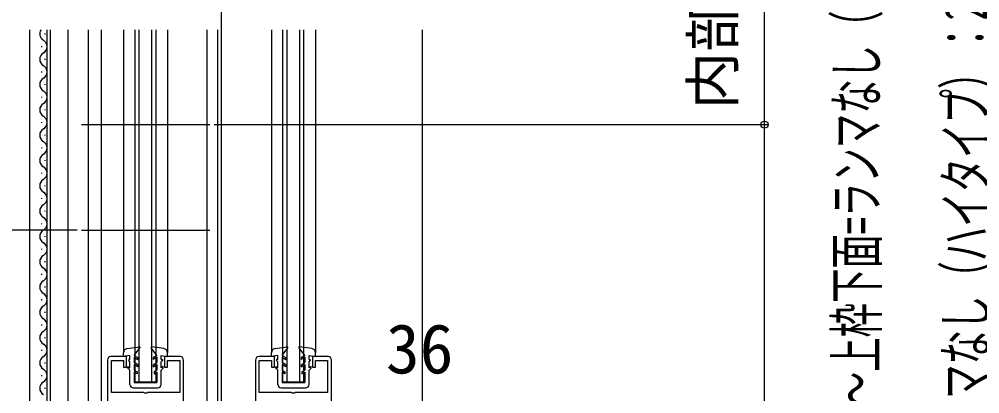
# Model space of a CAD drawing. Units: millimetres, scale not verified. Extents: x -700 to 700, y -1043 to 1037.
# Drawn here: x -325.4 to -98, y 290.9 to 379.7 of the extents above; entities that cross this region are included whole.
import ezdxf
from ezdxf.enums import TextEntityAlignment as Align

# ---------------------------------------------------------------- set-up
doc = ezdxf.new("R2010")
doc.units = ezdxf.units.MM
doc.header["$LTSCALE"] = 6
for name, color, linetype in [('0-3_YKK_11', 7, 'Continuous'), ('0-4_YKK_12', 2, 'Continuous'), ('0-5_YKK_13', 4, 'Continuous'), ('0-6_YKK_D', 6, 'Continuous')]:
    doc.layers.add(name, color=color, linetype=linetype)
doc.styles.add('ＭＳ ゴシック', font='')
doc.styles.get('ＭＳ ゴシック').set_extended_font_data('MS Gothic')

msp = doc.modelspace()

# ---------------------------------------------------------------- linework, layer by layer
at = {"layer": '0-3_YKK_11'}
for p, q in [((-304.5, 298.946), (-304.5, 190.746)), ((-269.5, 298.945), (-269.5, 208.745))]:
    msp.add_line(p, q, dxfattribs=at)
for points in [[(-287.3, 299.746), (-291, 299.746), (-291, 297.246), (-290.3, 297.246), (-290.3, 298.846), (-287.4, 298.846), (-287.4, 291.246), (-295.042, 291.246), (-295.225, 291.126), (-295.775, 291.126), (-295.958, 291.246), (-303.6, 291.246), (-303.6, 298.846), (-300.7, 298.846), (-300.7, 297.246), (-300, 297.246), (-300, 299.746), (-303.7, 299.746)], [(-302.3, 198.546), (-303.6, 198.546), (-303.6, 207.846), (-287.4, 207.846), (-287.4, 197.746), (-286.5, 197.746), (-286.5, 298.946)], [(-252.3, 299.745), (-256, 299.745), (-256, 297.245), (-255.3, 297.245), (-255.3, 298.845), (-252.4, 298.845), (-252.4, 291.245), (-260.042, 291.245), (-260.225, 291.125), (-260.775, 291.125), (-260.958, 291.245), (-268.6, 291.245), (-268.6, 298.845), (-265.7, 298.845), (-265.7, 297.245), (-265, 297.245), (-265, 299.745), (-268.7, 299.745)], [(-267.3, 216.545), (-268.6, 216.545), (-268.6, 225.845), (-252.4, 225.845), (-252.4, 215.745), (-251.5, 215.745), (-251.5, 298.945)]]:
    msp.add_lwpolyline(points, dxfattribs=at)
for centre, start, end in [((-303.7, 298.946), 90.00001, 179.99999), ((-287.3, 298.946), 0.00001, 89.99999), ((-268.7, 298.945), 90.00001, 179.99999), ((-252.3, 298.945), 0.00001, 89.99999)]:
    msp.add_arc(centre, 0.8, start, end, dxfattribs=at)
at = {"layer": '0-4_YKK_12'}
for p, q in [((-277.5, -121.255), (-277.5, 762.993)), ((-318.798, 234.244), (-318.798, 377.246)), ((-317.998, 234.244), (-317.998, 377.246)), ((-313.798, 234.244), (-313.798, 377.246)), ((-308.998, 189.244), (-308.998, 377.246)), ((-306, 377.245), (-306, 189.746)), ((-300.7, 377.245), (-300.7, 300.676)), ((-298, 293.746), (-298, 377.245)), ((-297, 293.746), (-297, 377.245)), ((-294, 293.746), (-294, 377.245)), ((-293, 293.746), (-293, 377.245)), ((-290.3, 377.245), (-290.3, 300.676)), ((-281, 377.245), (-281, 197.746)), ((-278.5, 377.245), (-278.5, 207.745)), ((-265.7, 377.245), (-265.7, 300.64)), ((-263, 293.745), (-263, 377.245)), ((-262, 293.745), (-262, 377.245)), ((-259, 293.745), (-259, 377.245)), ((-258, 293.745), (-258, 377.245)), ((-255.3, 377.245), (-255.3, 300.64)), ((-230, 377.245), (-230, 270.745)), ((-310.7, 354.746), (-280.3, 354.746)), ((-310.7, 329.746), (-280.3, 329.746)), ((-298, 293.746), (-293, 293.746)), ((-263, 293.745), (-258, 293.745))]:
    msp.add_line(p, q, dxfattribs=at)
msp.add_lwpolyline([(-322.998, 377.246), (-322.998, 189.243), (-316.797, 189.243)], dxfattribs=at)
at = {"layer": '0-5_YKK_13'}
for p, q in [((-319.299, 376.144), (-319.299, 376.344)), ((-320.059, 373.144), (-320.059, 373.344)), ((-319.299, 370.144), (-319.299, 370.344)), ((-320.059, 367.144), (-320.059, 367.344)), ((-319.299, 364.144), (-319.299, 364.344)), ((-320.059, 361.144), (-320.059, 361.344)), ((-319.299, 358.144), (-319.299, 358.344)), ((-320.059, 355.144), (-320.059, 355.344)), ((-319.299, 352.144), (-319.299, 352.344)), ((-320.059, 349.144), (-320.059, 349.344)), ((-319.299, 346.144), (-319.299, 346.344)), ((-320.059, 343.144), (-320.059, 343.344)), ((-319.299, 340.144), (-319.299, 340.344)), ((-320.059, 337.144), (-320.059, 337.344)), ((-319.299, 334.144), (-319.299, 334.344)), ((-320.059, 331.144), (-320.059, 331.344)), ((-319.299, 328.144), (-319.299, 328.344)), ((-320.059, 325.144), (-320.059, 325.344)), ((-319.299, 322.144), (-319.299, 322.344)), ((-320.059, 319.144), (-320.059, 319.344)), ((-319.299, 316.144), (-319.299, 316.344)), ((-320.059, 313.144), (-320.059, 313.344)), ((-319.299, 310.144), (-319.299, 310.344)), ((-320.059, 307.144), (-320.059, 307.344)), ((-319.299, 304.144), (-319.299, 304.344)), ((-320.059, 301.144), (-320.059, 301.344)), ((-299.832, 301.667), (-296.966, 302.05)), ((-298.2, 300.051), (-296.831, 301.809)), ((-292.8, 300.051), (-294.168, 301.809)), ((-291.167, 301.667), (-294.033, 302.05)), ((-264.832, 301.667), (-261.966, 302.05)), ((-263.2, 300.051), (-261.831, 301.809)), ((-257.8, 300.051), (-259.168, 301.809)), ((-256.167, 301.667), (-259.033, 302.05)), ((-319.299, 298.144), (-319.299, 298.344)), ((-299.2, 298.552), (-299.499, 298.851)), ((-299.2, 299.051), (-299.2, 300.051)), ((-299.2, 297.129), (-299.2, 298.552)), ((-298.2, 300.051), (-297.299, 299.532)), ((-298.2, 299.589), (-298.2, 298.351)), ((-298.2, 299.589), (-297.299, 299.07)), ((-297.299, 297.832), (-298.2, 298.351)), ((-297.299, 297.37), (-298.2, 297.89)), ((-298.2, 297.89), (-298.2, 296.551)), ((-297.299, 299.532), (-297.299, 299.07)), ((-292.8, 300.051), (-293.7, 299.532)), ((-292.8, 299.589), (-293.7, 299.07)), ((-293.7, 299.532), (-293.7, 299.07)), ((-293.7, 297.832), (-292.8, 298.351)), ((-293.7, 297.37), (-292.8, 297.889)), ((-292.8, 299.589), (-292.8, 298.351)), ((-292.8, 297.889), (-292.8, 296.551)), ((-291.8, 299.051), (-291.8, 300.051)), ((-291.8, 298.551), (-291.5, 298.851)), ((-291.8, 297.129), (-291.8, 298.551)), ((-264.2, 298.551), (-264.499, 298.851)), ((-264.2, 299.051), (-264.2, 300.051)), ((-264.2, 297.128), (-264.2, 298.551)), ((-263.2, 300.051), (-262.299, 299.531)), ((-263.2, 299.589), (-263.2, 298.351)), ((-263.2, 299.589), (-262.299, 299.069)), ((-262.299, 297.831), (-263.2, 298.351)), ((-262.299, 297.369), (-263.2, 297.889)), ((-263.2, 297.889), (-263.2, 296.551)), ((-262.299, 299.531), (-262.299, 299.069)), ((-257.8, 300.051), (-258.7, 299.531)), ((-257.8, 299.589), (-258.7, 299.069)), ((-258.7, 299.531), (-258.7, 299.069)), ((-258.7, 297.831), (-257.8, 298.351)), ((-258.7, 297.369), (-257.8, 297.889)), ((-257.8, 299.589), (-257.8, 298.351)), ((-257.8, 297.889), (-257.8, 296.551)), ((-256.8, 299.051), (-256.8, 300.051)), ((-256.8, 298.551), (-256.5, 298.851)), ((-256.8, 297.128), (-256.8, 298.551)), ((-299.7, 297.417), (-299.2, 297.129)), ((-299.7, 297.051), (-299.7, 297.417)), ((-299.2, 296.551), (-299.7, 297.051)), ((-299.2, 293.144), (-299.2, 296.551)), ((-298.2, 296.551), (-297.499, 296.147)), ((-297.499, 295.685), (-298.2, 296.09)), ((-298.2, 296.09), (-298.2, 293.645)), ((-297.499, 296.147), (-297.499, 295.685)), ((-297.299, 297.832), (-297.299, 297.37)), ((-293.7, 297.832), (-293.7, 297.37)), ((-292.8, 296.551), (-293.5, 296.147)), ((-293.5, 296.147), (-293.5, 295.685)), ((-293.5, 295.685), (-292.8, 296.089)), ((-292.8, 296.089), (-292.8, 293.65)), ((-291.3, 297.417), (-291.8, 297.129)), ((-291.8, 296.551), (-291.3, 297.051)), ((-291.8, 293.15), (-291.8, 296.551)), ((-291.3, 297.051), (-291.3, 297.417)), ((-264.7, 297.417), (-264.2, 297.128)), ((-264.7, 297.051), (-264.7, 297.417)), ((-264.2, 296.551), (-264.7, 297.051)), ((-264.2, 293.144), (-264.2, 296.551)), ((-263.2, 296.551), (-262.499, 296.147)), ((-262.499, 295.685), (-263.2, 296.089)), ((-263.2, 296.089), (-263.2, 293.644)), ((-262.499, 296.147), (-262.499, 295.685)), ((-262.299, 297.831), (-262.299, 297.369)), ((-258.7, 297.831), (-258.7, 297.369)), ((-257.8, 296.551), (-258.5, 296.147)), ((-258.5, 296.147), (-258.5, 295.685)), ((-258.5, 295.685), (-257.8, 296.089)), ((-257.8, 296.089), (-257.8, 293.65)), ((-256.3, 297.417), (-256.8, 297.128)), ((-256.8, 296.551), (-256.3, 297.051)), ((-256.8, 293.15), (-256.8, 296.551)), ((-256.3, 297.051), (-256.3, 297.417)), ((-320.059, 295.144), (-320.059, 295.344)), ((-298.2, 293.645), (-292.8, 293.65)), ((-263.2, 293.644), (-257.8, 293.65)), ((-319.299, 292.144), (-319.299, 292.344)), ((-298.399, 292.344), (-292.599, 292.35)), ((-263.399, 292.344), (-257.599, 292.35))]:
    msp.add_line(p, q, dxfattribs=at)
for points in [[(-299.2, 300.051), (-300.7, 299.751), (-300.7, 300.676)], [(-291.8, 300.051), (-290.3, 299.751), (-290.3, 300.676)], [(-264.2, 300.051), (-265.7, 299.751), (-265.7, 300.676)], [(-256.8, 300.051), (-255.3, 299.751), (-255.3, 300.675)], [(-299.199, 299.051), (-299.499, 299.051), (-299.499, 298.851)], [(-291.8, 299.051), (-291.5, 299.051), (-291.5, 298.851)], [(-264.199, 299.051), (-264.499, 299.051), (-264.499, 298.851)], [(-256.8, 299.051), (-256.5, 299.051), (-256.5, 298.851)]]:
    msp.add_lwpolyline(points, dxfattribs=at)
for centre, radius, start, end in [((-318.841, 376.244), 1.718, 144.35598, 240.8092), ((-320.518, 373.244), 1.718, 299.1992, 60.80046), ((-318.841, 370.244), 1.718, 119.19047, 240.8092), ((-320.518, 367.244), 1.718, 299.1992, 60.80046), ((-318.841, 364.244), 1.718, 119.19047, 240.8092), ((-320.518, 361.244), 1.718, 299.1992, 60.80046), ((-318.841, 358.244), 1.718, 119.19047, 240.8092), ((-320.518, 355.244), 1.718, 299.1992, 60.80046), ((-318.841, 352.244), 1.718, 119.19047, 240.8092), ((-320.518, 349.244), 1.718, 299.1992, 60.80046), ((-318.841, 346.244), 1.718, 119.19047, 240.8092), ((-320.518, 343.244), 1.718, 299.1992, 60.80046), ((-318.841, 340.244), 1.718, 119.19047, 240.8092), ((-320.518, 337.244), 1.718, 299.1992, 60.80046), ((-318.841, 334.244), 1.718, 119.19047, 240.8092), ((-320.518, 331.244), 1.718, 299.1992, 60.80046), ((-318.841, 328.244), 1.718, 119.19047, 240.8092), ((-320.518, 325.244), 1.718, 299.1992, 60.80046), ((-318.841, 322.244), 1.718, 119.19047, 240.8092), ((-320.518, 319.244), 1.718, 299.1992, 60.80046), ((-318.841, 316.244), 1.718, 119.19047, 240.8092), ((-320.518, 313.244), 1.718, 299.1992, 60.80046), ((-318.841, 310.244), 1.718, 119.19047, 240.8092), ((-320.518, 307.244), 1.718, 299.1992, 60.80046), ((-318.841, 304.244), 1.718, 119.19047, 240.8092), ((-320.518, 301.244), 1.718, 299.1992, 60.80046), ((-299.7, 300.676), 1, 97.60325, 180.00023), ((-296.949, 301.901), 0.15, 322.09474, 96.54248), ((-294.05, 301.901), 0.15, 83.45624, 217.90398), ((-291.3, 300.676), 1, 359.99849, 82.39547), ((-264.7, 300.676), 1, 97.60325, 180.00023), ((-261.949, 301.901), 0.15, 322.09474, 96.54248), ((-259.05, 301.901), 0.15, 83.45624, 217.90398), ((-256.3, 300.676), 1, 359.99849, 82.39547), ((-318.841, 298.244), 1.718, 119.19047, 240.8092), ((-320.518, 295.244), 1.718, 299.1992, 60.80046), ((-318.841, 292.244), 1.718, 119.19047, 240.8092), ((-298.4, 293.144), 0.8, 179.99936, 270.05871), ((-292.6, 293.15), 0.8, 270.05871, 359.99936), ((-263.4, 293.144), 0.8, 179.99936, 270.05871), ((-257.6, 293.15), 0.8, 270.05871, 359.99936)]:
    msp.add_arc(centre, radius, start, end, dxfattribs=at)
at = {"layer": '0-6_YKK_D'}
for p, q in [((-279.3, 354.746), (-148, 354.746)), ((-311.7, 329.746), (-407.9, 329.746))]:
    msp.add_line(p, q, dxfattribs=at)
msp.add_lwpolyline([(-149, 224.245), (-149, 354.746), (-149, 509.191)], dxfattribs=at)
msp.add_circle((-149, 354.746), 0.85, dxfattribs=at)

# ---------------------------------------------------------------- texts
at = {"layer": '0-6_YKK_D', "style": 'ＭＳ ゴシック', "width": 0.6}
for s, p in [('ランマなし（ハイタイプ）：2104.5、ランマ付き：2417.5', (-93.355, 273.411)), ('デッキ面～上枠下面=ランマなし（ノーマルタイプ）：1904.5、', (-119.267, 255.353))]:
    msp.add_text(s, height=9.971, rotation=90, dxfattribs=at).set_placement(p, align=Align.BOTTOM_LEFT)
at = {"layer": '0-6_YKK_D', "style": 'ＭＳ ゴシック'}
msp.add_text('内部引き手：812.5', height=9.971, rotation=90, dxfattribs=at).set_placement((-153.278, 358.405), align=Align.BOTTOM_LEFT)
msp.add_text('36', height=11.73, dxfattribs=at).set_placement((-238.591, 292.245), align=Align.BOTTOM_LEFT)

doc.saveas('drawing.dxf')
